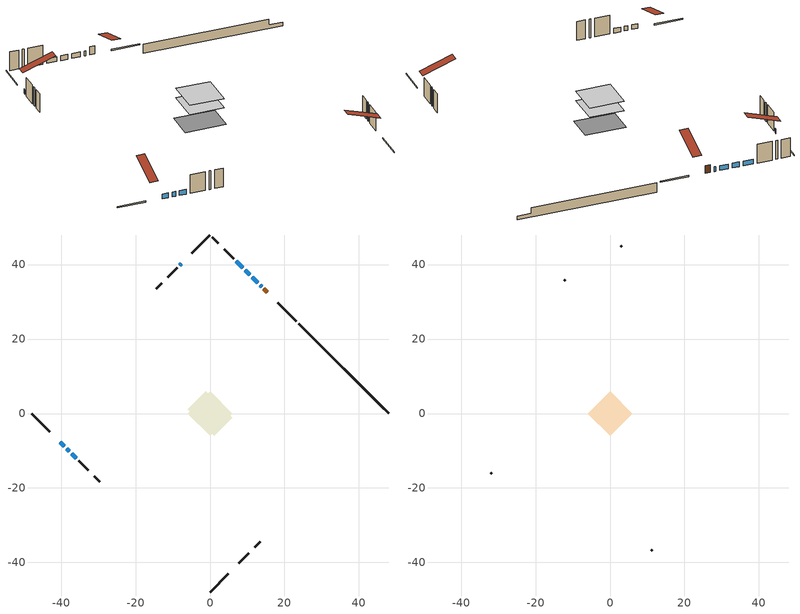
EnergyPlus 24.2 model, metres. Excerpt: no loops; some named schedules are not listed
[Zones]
conditioned space
 floor adiabatic (AdiabaticFloorConstruction): -5.94,0 0,5.94 5.94,0 0,-5.94 z3.66
 floor foundation (Slab1 construction): -6.04,1.08 -1.08,6.04 6.04,-1.08 1.08,-6.04 z-1.22
 wall outside (RimJoist1 construction): 0,-47.94 4.95,-42.99 / -47.94,0 -42.99,-4.95 / 0,47.94 -4.95,42.99 / 23.14,24.8 18.19,29.75 z1.22:1.53
 wall outside (AdiabaticWallConstruction 1): 15.36,32.58 14.5,33.44 z1.22:3.26
 wall outside (AdiabaticWallConstruction): 13.84,34.1 13.54,34.4 / -40.16,-7.79 -39.09,-8.85 / -7.79,40.16 -8.08,39.86 / 12.89,35.05 11.36,36.58 / 10.71,37.23 9.47,38.47 / -38.43,-9.51 -37.81,-10.13 / -37.16,-10.78 -35.96,-11.98 / 8.82,39.12 7.04,40.9 z1.22:2.44
 wall outside (Wall1 construction): 7.79,-40.15 10.4,-37.55 / -35.31,-12.63 -32.7,-15.24 / -8.74,39.2 -11.35,36.59 / 6.39,41.56 3.78,44.17 z1.22:6.1
 wall outside (Wall3 construction): 12.01,-35.93 13.52,-34.43 / -31.09,-16.85 -29.58,-18.36 / -12.96,34.98 -14.47,33.47 / 2.17,45.78 0.66,47.28 z1.22:6.1
 wall foundation (FoundationWall1 construction): 23.8,24.14,-1.22 23.8,24.14,1.22 45.53,2.41,1.22 45.53,2.41,-0.21 47.94,0,-0.21 47.94,0,-1.22
 window (WindowConstruction 4): 13.84,34.1 13.54,34.4 z1.22:2.44
 window (WindowConstruction 7): -40.15,-7.79 -39.09,-8.85 z1.22:2.44
 window (WindowConstruction 5): -7.79,40.15 -8.08,39.86 z1.22:2.44
 window (WindowConstruction): 12.89,35.05 11.37,36.58 z1.22:2.44
 window (WindowConstruction 1): 10.71,37.23 9.47,38.47 z1.22:2.44
 window (WindowConstruction 2): -38.43,-9.51 -37.82,-10.13 z1.22:2.44
 window (WindowConstruction 3): -37.16,-10.78 -35.96,-11.98 z1.22:2.44
 window (WindowConstruction 6): 8.82,39.12 7.04,40.9 z1.22:2.44
 door (Door): 15.36,32.58 14.5,33.44 z1.22:3.26
 ceiling adiabatic (AdiabaticFloorConstruction): 0,-5.94 5.94,0 0,5.94 -5.94,0 z3.66
attic - vented
 floor to conditioned space (Floor1 construction Reversed): -5.94,0 0,5.94 5.94,0 0,-5.94 z6.1
 wall outside (Wall2 construction): 11.05,-36.89 11.35,-36.59 / -32.04,-15.9 -31.74,-16.2 / -12.01,35.94 -12.3,35.64 / 3.12,44.82 2.82,45.12 z1.22:6.1
 roof outside (Roof1 construction): 7.13,-40.81,6.1 1.35,-35.03,8.83 -0.18,-36.55,8.83 5.61,-42.34,6.1; -40.81,-7.13,6.1 -35.03,-1.35,8.83 -36.55,0.18,8.83 -42.34,-5.61,6.1; -7.13,40.81,6.1 -1.35,35.03,8.83 0.18,36.55,8.83 -5.61,42.34,6.1; 16.01,31.93,6.1 10.23,26.14,8.83 11.75,24.62,8.83 17.54,30.4,6.1
[Building]
Building 1: Terrain=Suburbs
[Site:Location]
Sydney AP_NS: Latitude {deg}=46.16; Longitude {deg}=-60.05; Time Zone {hr}=-4; Elevation {m}=62; Keep Site Location Information=Yes
[Site:GroundTemperature:Shallow]
2.62187, 0.93492, 0.799824, 1.60037, 4.8141, 8.01286, 10.786, 12.5427, 12.692, 11.2632, 8.56075, 5.46011
[Site:WaterMainsTemperature]
Calculation Method=Schedule; Temperature Schedule=mains temperature schedule
[Material] Roughness=Rough; Thermal Absorptance=0.9
Name | Thickness {m} | Conductivity {W/m-K} | Density {kg/m3} | Specific Heat {J/kg-K} | Solar Absorptance | Visible Absorptance
asphalt or fiberglass shingles | 0.00635 | 0.162714 | 1121.4 | 1465.45 | 0.4 | 0.4
ceiling loosefill ins | 0.254 | 0.0480833 | 16.02 | 1046.75 | 0.7 | 0.7
ceiling stud and cavity | 0.1397 | 0.115316 | 65.682 | 1177.47 | 0.7 | 0.7
concrete 4.0 in. | 0.1016 | 1.803125 | 2242.8 | 837.4 | 0.7 | 0.7
concrete 8.0 in. | 0.2032 | 1.803125 | 2242.8 | 837.4 | 0.7 | 0.7
door material | 0.04445 | 0.053851 | 512.64 | 1214.23 | 0.7 | 0.7
exterior vertical ins | 0.0122964 | 0.029427 | 32.04 | 1214.23 | 0.7 | 0.7
floor covering | 0.0127 | 0.0433444 | 54.468 | 1339.84 | 0.6 | 0.6
floor rigid ins; wall rigid ins 1 | 0.512978 | 0.029427 | 32.04 | 1214.23 | 0.7 | 0.7
floor stud and cavity | 0.1397 | 1.75129 | 37.0049 | 1207.88 | 0.7 | 0.7
furniture material conditioned space 1 | 0.1524 | 0.115458 | 640.8 | 1214.23 | 0.6 | 0.6
gypsum board | 0.0127 | 0.160291 | 801 | 837.4 | 0.6 | 0.6
gypsum board 1 | 0.0127 | 0.160291 | 801 | 837.4 | 0.7 | 0.7
osb sheathing 0.5 in. | 0.0127 | 0.115458 | 512.64 | 1214.23 | 0.7 | 0.7
osb sheathing 0.75 in. | 0.01905 | 0.115458 | 512.64 | 1214.23 | 0.7 | 0.7
osb sheathing 2.0 in. | 0.0508 | 0.115458 | 512.64 | 1214.23 | 0.7 | 0.7
rim joist rigid ins; wall rigid ins | 0.051816 | 0.029427 | 32.04 | 1214.23 | 0.7 | 0.7
rim joist stud and cavity | 0.0508 | 0.0371501 | 125.044 | 1163.47 | 0.6 | 0.6
wall stud and cavity | 0.1397 | 0.0735976 | 139.0536 | 1170.24 | 0.7 | 0.7
wall stud and cavity 1 | 0.0889 | 6.9971 | 50.32683 | 1063.81 | 0.6 | 0.6
wall stud and cavity 2 | 0.1397 | 0.275573 | 139.0536 | 1170.24 | 0.7 | 0.7
wall stud and cavity 3 | 0.0889 | 0.380278 | 52.3479 | 1209.89 | 0.7 | 0.7
wall stud and cavity 4 | 0.0889 | 0.391764 | 83.0341 | 1211.67 | 0.7 | 0.7
wood siding | 0.0254 | 0.102417 | 544.68 | 1172.36 | 0.4 | 0.4
wood siding 1 | 0.00254 | 0.102417 | 544.68 | 1172.36 | 0.4 | 0.4
wood siding 2; wood siding 3; wood siding 4 | 0.0254 | 0.102417 | 544.68 | 1172.36 | 0.7 | 0.7
[WindowMaterial:SimpleGlazingSystem]
Name | U-Factor {W/m2-K} | Solar Heat Gain Coefficient
WindowMaterial | 2.94348 | 0.61
WindowMaterial 1 | 2.99571 | 0.54
WindowMaterial 2 | 3.00764 | 0.53
WindowMaterial 3 | 3.04227 | 0.45
WindowMaterial 4 | 2.94631 | 0.59
WindowMaterial 5 | 3.0383 | 0.47
[Construction]
AdiabaticFloorConstruction: floor stud and cavity, floor rigid ins, osb sheathing 0.75 in., floor covering
AdiabaticWallConstruction: wood siding 3, wall rigid ins 1, wall stud and cavity 3, gypsum board
AdiabaticWallConstruction 1: wood siding 4, wall rigid ins 1, wall stud and cavity 3, gypsum board
Door: door material
Floor1 construction Reversed: gypsum board, ceiling stud and cavity, ceiling loosefill ins
FoundationWall1 construction: concrete 8.0 in., gypsum board 1
furniture construction conditioned space 1: furniture material conditioned space 1
PartitionWallConstruction: gypsum board, wall stud and cavity 4, gypsum board
RimJoist1 construction: wood siding 2, rim joist rigid ins, osb sheathing 2.0 in., rim joist stud and cavity
Roof1 construction: asphalt or fiberglass shingles
Slab1 construction: concrete 4.0 in.
Wall1 construction: wood siding, osb sheathing 0.5 in., wall stud and cavity, gypsum board
Wall2 construction: wood siding 1, wall stud and cavity 1
Wall3 construction: wood siding, wall rigid ins, osb sheathing 0.5 in., wall stud and cavity 2, gypsum board
WindowConstruction: WindowMaterial
WindowConstruction 1; WindowConstruction 2: WindowMaterial 1
WindowConstruction 3: WindowMaterial 2
WindowConstruction 4; WindowConstruction 5: WindowMaterial 3
WindowConstruction 6: WindowMaterial 4
WindowConstruction 7: WindowMaterial 5
[Zone] Multiplier=1; Part of Total Floor Area=Yes
Name | Volume {m3}
attic - vented | 31.2051
conditioned space | 360.2
[Space]
Name | Zone | Volume {m3}
attic - vented 1 | attic - vented | 31.2051
conditioned space 1 | conditioned space | 360.2
[ZoneInfiltration:EffectiveLeakageArea]
infil attic - vented 1: Zone or Space=attic - vented 1; Schedule=Always On Discrete; Effective Air Leakage Area {cm2}=2488.59; Stack Coefficient=0.000528702; Wind Coefficient=1.55355e-05
[ZoneMixing]
whole house fan mix: Zone or Space=attic - vented; Schedule=Always On Continuous; Design Flow Rate Calculation Method=Flow/Zone; Design Flow Rate {m3/s}=0; Source Zone or Space=conditioned space
[SurfaceProperty:ExposedFoundationPerimeter]
Slab1: Exposed Perimeter Calculation Method=TotalExposedPerimeter; Total Exposed Perimeter {m}=34.1406
[InternalMass] Zone or ZoneList=conditioned space; Space or SpaceList=conditioned space 1
Name | Construction | Surface Area {m2}
furniture mass conditioned space 1 | furniture construction conditioned space 1 | 56.4097
partition wall mass | PartitionWallConstruction | 141.024
[Lights]
interior lighting: Zone or ZoneList or Space or SpaceList=conditioned space 1; Schedule=interior lighting schedule; Design Level Calculation Method=LightingLevel; Lighting Level {W}=343.2; Return Air Fraction=0; Fraction Radiant=0.6; Fraction Visible=0.2; Fraction Replaceable=1
[People]
occupants: Zone or ZoneList or Space or SpaceList=conditioned space 1; Number of People Schedule=occupants schedule; Number of People Calculation Method=People; Number of People=3; Fraction Radiant=0.314171; Sensible Heat Fraction=0.56303; Activity Level Schedule=occupants activity schedule; Carbon Dioxide Generation Rate {m3/s-W}=0; Enable ASHRAE 55 Comfort Warnings=No; Mean Radiant Temperature Calculation Type=EnclosureAveraged
[ElectricEquipment] Zone or ZoneList or Space or SpaceList=conditioned space 1; Design Level Calculation Method=EquipmentLevel
Name | Schedule | Design Level {W} | Fraction Latent | Fraction Radiant | Fraction Lost
clothes dryer | clothes dryer schedule | 140.772 | 0.015 | 0.081 | 0.85
clothes washer | clothes washer schedule | 32.1985 | 0.03 | 0.162 | 0.7
cooking range | cooking range schedule | 215.147 | 0.08 | 0.432 | 0.2
dishwasher | dishwasher schedule | 66.8632 | 0.3 | 0.18 | 0.4
fridge | fridge schedule | 72.9452 | 0 | 0.6 | 0
mech vent house fan | mech vent house fan schedule | 19.9167 | 0 | 0 | 0.5
mech vent house fan cfis | mech vent house fan cfis schedule | 0 | 0 | 0 | 0
misc plug loads | misc plug loads schedule | 494.7 | 0.045 | 0.513 | 0.1
whole house fan | Always On Discrete | 0 | 0 | 0 | 1
[OtherEquipment] Zone or ZoneList or Space or SpaceList=conditioned space 1; Design Level Calculation Method=EquipmentLevel
Name | Fuel Type | Schedule | Design Level {W} | Fraction Latent | Fraction Radiant | Fraction Lost
clothes dryer 1 | Electricity | clothes dryer schedule | 0 | 0.015 | 0.081 | 0.85
cooking range 1 | Electricity | cooking range schedule | 0 | 0.08 | 0.432 | 0.2
general water use latent | None | general water use schedule | 62.594 | 1 | 0 | 0
general water use sensible | None | general water use schedule | -61.6891 | 0 | 0.6 | 0
mech vent house fan latent load | None | Always On Discrete | 0 | 1 | 0 | 0
mech vent house fan sensible load | None | Always On Discrete | 0 | 0 | 0 | 0
water heater energy adjustment1 | Electricity | Always On Discrete | 0.01 | 0 | 0 | 1
[ZoneInfiltration:DesignFlowRate] Zone or ZoneList or Space or SpaceList=conditioned space 1; Schedule=Always On Discrete; Design Flow Rate Calculation Method=Flow/Zone; Design Flow Rate {m3/s}=0
infil flow; natural vent flow; whole house fan flow
[Foundation:Kiva]
Foundation Kiva 1: Initial Indoor Air Temperature {C}=18; Wall Height Above Grade {m}=1.22219; Wall Depth Below Slab {m}=0.2032; Custom Block Material Name 1=exterior vertical ins; Custom Block Depth 1 {m}=2.44139; Custom Block X Position 1 {m}=0.2159; Custom Block Z Position 1 {m}=0
[Foundation:Kiva:Settings]
Soil Conductivity {W/m-K}=0.849921; Soil Density {kg/m3}=1842.3; Soil Specific Heat {J/kg-K}=418.7; Ground Solar Absorptivity=0.9; Ground Thermal Absorptivity=0.9; Ground Surface Roughness {m}=0.03; Far-Field Width {m}=40; Deep-Ground Boundary Condition=ZeroFlux; Deep-Ground Depth {m}=40; Minimum Cell Dimension {m}=0.2; Maximum Cell Growth Coefficient=3; Simulation Timestep=Timestep
[Exterior:Lights]
exterior lighting: Schedule=exterior lighting schedule; Design Level {W}=75.6
[Schedule:Constant]
Name | Hourly Value
Always On Continuous; mech vent house fan schedule; mech vent house fan cfis schedule; Always On Discrete | 1
occupants activity schedule | 117.228
fridge schedule | 0
[Schedule:Day:Interval]
interior lighting schedule day: No, 01:00, 0.108182, 04:00, 0.0901515, 05:00, 0.0991667, 06:00, 0.162273, 07:00, 0.270455, 08:00, 0.342576, 10:00, 0.369621, 11:00, 0.351591, 12:00, 0.333561, 13:00, 0.324545, 14:00, 0.31553, 15:00, 0.333561, 16:00, 0.369621, 17:00, 0.450758, 18:00, 0.585985, 19:00, 0.775303, 20:00, 0.955606, 21:00, 0.991667, 22:00, 0.712197, 23:00, 0.360606, 24:00, 0.162273
interior lighting schedule day 1: No, 01:00, 0.100909, 04:00, 0.0840909, 05:00, 0.0925, 06:00, 0.151364, 07:00, 0.252273, 08:00, 0.319545, 10:00, 0.344773, 11:00, 0.327955, 12:00, 0.311136, 13:00, 0.302727, 14:00, 0.294318, 15:00, 0.311136, 16:00, 0.344773, 17:00, 0.420455, 18:00, 0.546591, 19:00, 0.723182, 20:00, 0.891364, 21:00, 0.925, 22:00, 0.664318, 23:00, 0.336364, 24:00, 0.151364
interior lighting schedule day 2: No, 01:00, 0.0927273, 04:00, 0.0772727, 05:00, 0.085, 06:00, 0.139091, 07:00, 0.231818, 08:00, 0.293636, 10:00, 0.316818, 11:00, 0.301364, 12:00, 0.285909, 13:00, 0.278182, 14:00, 0.270455, 15:00, 0.285909, 16:00, 0.316818, 17:00, 0.386364, 18:00, 0.502273, 19:00, 0.664545, 20:00, 0.819091, 21:00, 0.85, 22:00, 0.610455, 23:00, 0.309091, 24:00, 0.139091
interior lighting schedule day 3: No, 01:00, 0.0845455, 04:00, 0.0704545, 05:00, 0.0775, 06:00, 0.126818, 07:00, 0.211364, 08:00, 0.267727, 10:00, 0.288864, 11:00, 0.274773, 12:00, 0.260682, 13:00, 0.253636, 14:00, 0.246591, 15:00, 0.260682, 16:00, 0.288864, 17:00, 0.352273, 18:00, 0.457955, 19:00, 0.605909, 20:00, 0.746818, 21:00, 0.775, 22:00, 0.556591, 23:00, 0.281818, 24:00, 0.126818
interior lighting schedule default day: No, 24:00, 0
[Schedule:Week:Daily]
interior lighting schedule Week Rule - Jan1-Jan27: interior lighting schedule day, interior lighting schedule day, interior lighting schedule day, interior lighting schedule day, interior lighting schedule day, interior lighting schedule day, interior lighting schedule day, interior lighting schedule default day, interior lighting schedule default day, interior lighting schedule default day, interior lighting schedule default day, interior lighting schedule default day
interior lighting schedule Week Rule - Jan28-Feb3: interior lighting schedule day, interior lighting schedule day, interior lighting schedule day, interior lighting schedule day, interior lighting schedule day 1, interior lighting schedule day 1, interior lighting schedule day 1, interior lighting schedule default day, interior lighting schedule default day, interior lighting schedule default day, interior lighting schedule default day, interior lighting schedule default day
interior lighting schedule Week Rule - Feb4-Feb24: interior lighting schedule day 1, interior lighting schedule day 1, interior lighting schedule day 1, interior lighting schedule day 1, interior lighting schedule day 1, interior lighting schedule day 1, interior lighting schedule day 1, interior lighting schedule default day, interior lighting schedule default day, interior lighting schedule default day, interior lighting schedule default day, interior lighting schedule default day
interior lighting schedule Week Rule - Feb25-Mar3: interior lighting schedule day 1, interior lighting schedule day 1, interior lighting schedule day 1, interior lighting schedule day 1, interior lighting schedule day 2, interior lighting schedule day 2, interior lighting schedule day 2, interior lighting schedule default day, interior lighting schedule default day, interior lighting schedule default day, interior lighting schedule default day, interior lighting schedule default day
interior lighting schedule Week Rule - Mar4-Mar31: interior lighting schedule day 2, interior lighting schedule day 2, interior lighting schedule day 2, interior lighting schedule day 2, interior lighting schedule day 2, interior lighting schedule day 2, interior lighting schedule day 2, interior lighting schedule default day, interior lighting schedule default day, interior lighting schedule default day, interior lighting schedule default day, interior lighting schedule default day
interior lighting schedule Week Rule - Apr1-Apr28: interior lighting schedule day 3, interior lighting schedule day 3, interior lighting schedule day 3, interior lighting schedule day 3, interior lighting schedule day 3, interior lighting schedule day 3, interior lighting schedule day 3, interior lighting schedule default day, interior lighting schedule default day, interior lighting schedule default day, interior lighting schedule default day, interior lighting schedule default day
interior lighting schedule Week Rule - Apr29-May5: interior lighting schedule day 3, interior lighting schedule day 3, interior lighting schedule day 4, interior lighting schedule day 4, interior lighting schedule day 4, interior lighting schedule day 4, interior lighting schedule day 4, interior lighting schedule default day, interior lighting schedule default day, interior lighting schedule default day, interior lighting schedule default day, interior lighting schedule default day
interior lighting schedule Week Rule - May6-May26: interior lighting schedule day 4, interior lighting schedule day 4, interior lighting schedule day 4, interior lighting schedule day 4, interior lighting schedule day 4, interior lighting schedule day 4, interior lighting schedule day 4, interior lighting schedule default day, interior lighting schedule default day, interior lighting schedule default day, interior lighting schedule default day, interior lighting schedule default day
interior lighting schedule Week Rule - May27-Jun2: interior lighting schedule day 4, interior lighting schedule day 4, interior lighting schedule day 4, interior lighting schedule day 4, interior lighting schedule day 4, interior lighting schedule day 5, interior lighting schedule day 5, interior lighting schedule default day, interior lighting schedule default day, interior lighting schedule default day, interior lighting schedule default day, interior lighting schedule default day
interior lighting schedule Week Rule - Jun3-Jun30: interior lighting schedule day 5, interior lighting schedule day 5, interior lighting schedule day 5, interior lighting schedule day 5, interior lighting schedule day 5, interior lighting schedule day 5, interior lighting schedule day 5, interior lighting schedule default day, interior lighting schedule default day, interior lighting schedule default day, interior lighting schedule default day, interior lighting schedule default day
interior lighting schedule Week Rule - Jul1-Jul28: interior lighting schedule day 6, interior lighting schedule day 6, interior lighting schedule day 6, interior lighting schedule day 6, interior lighting schedule day 6, interior lighting schedule day 6, interior lighting schedule day 6, interior lighting schedule default day, interior lighting schedule default day, interior lighting schedule default day, interior lighting schedule default day, interior lighting schedule default day
interior lighting schedule Week Rule - Jul29-Aug4: interior lighting schedule day 6, interior lighting schedule day 6, interior lighting schedule day 6, interior lighting schedule day 7, interior lighting schedule day 7, interior lighting schedule day 7, interior lighting schedule day 7, interior lighting schedule default day, interior lighting schedule default day, interior lighting schedule default day, interior lighting schedule default day, interior lighting schedule default day
interior lighting schedule Week Rule - Aug5-Aug25: interior lighting schedule day 7, interior lighting schedule day 7, interior lighting schedule day 7, interior lighting schedule day 7, interior lighting schedule day 7, interior lighting schedule day 7, interior lighting schedule day 7, interior lighting schedule default day, interior lighting schedule default day, interior lighting schedule default day, interior lighting schedule default day, interior lighting schedule default day
interior lighting schedule Week Rule - Aug26-Sep1: interior lighting schedule day 7, interior lighting schedule day 7, interior lighting schedule day 7, interior lighting schedule day 7, interior lighting schedule day 7, interior lighting schedule day 7, interior lighting schedule day 8, interior lighting schedule default day, interior lighting schedule default day, interior lighting schedule default day, interior lighting schedule default day, interior lighting schedule default day
interior lighting schedule Week Rule - Sep2-Sep29: interior lighting schedule day 8, interior lighting schedule day 8, interior lighting schedule day 8, interior lighting schedule day 8, interior lighting schedule day 8, interior lighting schedule day 8, interior lighting schedule day 8, interior lighting schedule default day, interior lighting schedule default day, interior lighting schedule default day, interior lighting schedule default day, interior lighting schedule default day
interior lighting schedule Week Rule - Sep30-Oct6: interior lighting schedule day 8, interior lighting schedule day 9, interior lighting schedule day 9, interior lighting schedule day 9, interior lighting schedule day 9, interior lighting schedule day 9, interior lighting schedule day 9, interior lighting schedule default day, interior lighting schedule default day, interior lighting schedule default day, interior lighting schedule default day, interior lighting schedule default day
interior lighting schedule Week Rule - Oct7-Oct27: interior lighting schedule day 9, interior lighting schedule day 9, interior lighting schedule day 9, interior lighting schedule day 9, interior lighting schedule day 9, interior lighting schedule day 9, interior lighting schedule day 9, interior lighting schedule default day, interior lighting schedule default day, interior lighting schedule default day, interior lighting schedule default day, interior lighting schedule default day
interior lighting schedule Week Rule - Oct28-Nov3: interior lighting schedule day 9, interior lighting schedule day 9, interior lighting schedule day 9, interior lighting schedule day 9, interior lighting schedule day 10, interior lighting schedule day 10, interior lighting schedule day 10, interior lighting schedule default day, interior lighting schedule default day, interior lighting schedule default day, interior lighting schedule default day, interior lighting schedule default day
interior lighting schedule Week Rule - Nov4-Nov24: interior lighting schedule day 10, interior lighting schedule day 10, interior lighting schedule day 10, interior lighting schedule day 10, interior lighting schedule day 10, interior lighting schedule day 10, interior lighting schedule day 10, interior lighting schedule default day, interior lighting schedule default day, interior lighting schedule default day, interior lighting schedule default day, interior lighting schedule default day
interior lighting schedule Week Rule - Nov25-Dec1: interior lighting schedule day 10, interior lighting schedule day 10, interior lighting schedule day 10, interior lighting schedule day 10, interior lighting schedule day 10, interior lighting schedule day 10, interior lighting schedule day 11, interior lighting schedule default day, interior lighting schedule default day, interior lighting schedule default day, interior lighting schedule default day, interior lighting schedule default day
interior lighting schedule Week Rule - Dec2-Dec31: interior lighting schedule day 11, interior lighting schedule day 11, interior lighting schedule day 11, interior lighting schedule day 11, interior lighting schedule day 11, interior lighting schedule day 11, interior lighting schedule day 11, interior lighting schedule default day, interior lighting schedule default day, interior lighting schedule default day, interior lighting schedule default day, interior lighting schedule default day
occupants schedule Week Rule - Jan1-Dec31: occupants schedule day, occupants schedule day, occupants schedule day, occupants schedule day, occupants schedule day, occupants schedule day, occupants schedule day, occupants schedule default day, occupants schedule default day, occupants schedule default day, occupants schedule default day, occupants schedule default day
clothes dryer schedule Week Rule - Jan1-Dec31: clothes dryer schedule day, clothes dryer schedule day, clothes dryer schedule day, clothes dryer schedule day, clothes dryer schedule day, clothes dryer schedule day, clothes dryer schedule day, clothes dryer schedule default day, clothes dryer schedule default day, clothes dryer schedule default day, clothes dryer schedule default day, clothes dryer schedule default day
clothes washer schedule Week Rule - Jan1-Dec31: clothes washer schedule day, clothes washer schedule day, clothes washer schedule day, clothes washer schedule day, clothes washer schedule day, clothes washer schedule day, clothes washer schedule day, clothes washer schedule default day, clothes washer schedule default day, clothes washer schedule default day, clothes washer schedule default day, clothes washer schedule default day
cooking range schedule Week Rule - Jan1-Dec31: cooking range schedule day, cooking range schedule day, cooking range schedule day, cooking range schedule day, cooking range schedule day, cooking range schedule day, cooking range schedule day, cooking range schedule default day, cooking range schedule default day, cooking range schedule default day, cooking range schedule default day, cooking range schedule default day
dishwasher schedule Week Rule - Jan1-Dec31: dishwasher schedule day, dishwasher schedule day, dishwasher schedule day, dishwasher schedule day, dishwasher schedule day, dishwasher schedule day, dishwasher schedule day, dishwasher schedule default day, dishwasher schedule default day, dishwasher schedule default day, dishwasher schedule default day, dishwasher schedule default day
misc plug loads schedule Week Rule - Jan1-Dec31: misc plug loads schedule day, misc plug loads schedule day, misc plug loads schedule day, misc plug loads schedule day, misc plug loads schedule day, misc plug loads schedule day, misc plug loads schedule day, misc plug loads schedule default day, misc plug loads schedule default day, misc plug loads schedule default day, misc plug loads schedule default day, misc plug loads schedule default day
general water use schedule Week Rule - Jan1-Dec31: general water use schedule day, general water use schedule day, general water use schedule day, general water use schedule day, general water use schedule day, general water use schedule day, general water use schedule day, general water use schedule default day, general water use schedule default day, general water use schedule default day, general water use schedule default day, general water use schedule default day
exterior lighting schedule Week Rule - Jan1-Jan27: exterior lighting schedule day, exterior lighting schedule day, exterior lighting schedule day, exterior lighting schedule day, exterior lighting schedule day, exterior lighting schedule day, exterior lighting schedule day, exterior lighting schedule default day, exterior lighting schedule default day, exterior lighting schedule default day, exterior lighting schedule default day, exterior lighting schedule default day
exterior lighting schedule Week Rule - Jan28-Feb3: exterior lighting schedule day, exterior lighting schedule day, exterior lighting schedule day, exterior lighting schedule day, exterior lighting schedule day 1, exterior lighting schedule day 1, exterior lighting schedule day 1, exterior lighting schedule default day, exterior lighting schedule default day, exterior lighting schedule default day, exterior lighting schedule default day, exterior lighting schedule default day
exterior lighting schedule Week Rule - Feb4-Feb24: exterior lighting schedule day 1, exterior lighting schedule day 1, exterior lighting schedule day 1, exterior lighting schedule day 1, exterior lighting schedule day 1, exterior lighting schedule day 1, exterior lighting schedule day 1, exterior lighting schedule default day, exterior lighting schedule default day, exterior lighting schedule default day, exterior lighting schedule default day, exterior lighting schedule default day
exterior lighting schedule Week Rule - Feb25-Mar3: exterior lighting schedule day 1, exterior lighting schedule day 1, exterior lighting schedule day 1, exterior lighting schedule day 1, exterior lighting schedule day 2, exterior lighting schedule day 2, exterior lighting schedule day 2, exterior lighting schedule default day, exterior lighting schedule default day, exterior lighting schedule default day, exterior lighting schedule default day, exterior lighting schedule default day
exterior lighting schedule Week Rule - Mar4-Mar31: exterior lighting schedule day 2, exterior lighting schedule day 2, exterior lighting schedule day 2, exterior lighting schedule day 2, exterior lighting schedule day 2, exterior lighting schedule day 2, exterior lighting schedule day 2, exterior lighting schedule default day, exterior lighting schedule default day, exterior lighting schedule default day, exterior lighting schedule default day, exterior lighting schedule default day
exterior lighting schedule Week Rule - Apr1-Apr28: exterior lighting schedule day 3, exterior lighting schedule day 3, exterior lighting schedule day 3, exterior lighting schedule day 3, exterior lighting schedule day 3, exterior lighting schedule day 3, exterior lighting schedule day 3, exterior lighting schedule default day, exterior lighting schedule default day, exterior lighting schedule default day, exterior lighting schedule default day, exterior lighting schedule default day
exterior lighting schedule Week Rule - Apr29-May5: exterior lighting schedule day 3, exterior lighting schedule day 3, exterior lighting schedule day 4, exterior lighting schedule day 4, exterior lighting schedule day 4, exterior lighting schedule day 4, exterior lighting schedule day 4, exterior lighting schedule default day, exterior lighting schedule default day, exterior lighting schedule default day, exterior lighting schedule default day, exterior lighting schedule default day
exterior lighting schedule Week Rule - May6-May26: exterior lighting schedule day 4, exterior lighting schedule day 4, exterior lighting schedule day 4, exterior lighting schedule day 4, exterior lighting schedule day 4, exterior lighting schedule day 4, exterior lighting schedule day 4, exterior lighting schedule default day, exterior lighting schedule default day, exterior lighting schedule default day, exterior lighting schedule default day, exterior lighting schedule default day
exterior lighting schedule Week Rule - May27-Jun2: exterior lighting schedule day 4, exterior lighting schedule day 4, exterior lighting schedule day 4, exterior lighting schedule day 4, exterior lighting schedule day 4, exterior lighting schedule day 5, exterior lighting schedule day 5, exterior lighting schedule default day, exterior lighting schedule default day, exterior lighting schedule default day, exterior lighting schedule default day, exterior lighting schedule default day
exterior lighting schedule Week Rule - Jun3-Jun30: exterior lighting schedule day 5, exterior lighting schedule day 5, exterior lighting schedule day 5, exterior lighting schedule day 5, exterior lighting schedule day 5, exterior lighting schedule day 5, exterior lighting schedule day 5, exterior lighting schedule default day, exterior lighting schedule default day, exterior lighting schedule default day, exterior lighting schedule default day, exterior lighting schedule default day
exterior lighting schedule Week Rule - Jul1-Jul28: exterior lighting schedule day 6, exterior lighting schedule day 6, exterior lighting schedule day 6, exterior lighting schedule day 6, exterior lighting schedule day 6, exterior lighting schedule day 6, exterior lighting schedule day 6, exterior lighting schedule default day, exterior lighting schedule default day, exterior lighting schedule default day, exterior lighting schedule default day, exterior lighting schedule default day
exterior lighting schedule Week Rule - Jul29-Aug4: exterior lighting schedule day 6, exterior lighting schedule day 6, exterior lighting schedule day 6, exterior lighting schedule day 7, exterior lighting schedule day 7, exterior lighting schedule day 7, exterior lighting schedule day 7, exterior lighting schedule default day, exterior lighting schedule default day, exterior lighting schedule default day, exterior lighting schedule default day, exterior lighting schedule default day
exterior lighting schedule Week Rule - Aug5-Aug25: exterior lighting schedule day 7, exterior lighting schedule day 7, exterior lighting schedule day 7, exterior lighting schedule day 7, exterior lighting schedule day 7, exterior lighting schedule day 7, exterior lighting schedule day 7, exterior lighting schedule default day, exterior lighting schedule default day, exterior lighting schedule default day, exterior lighting schedule default day, exterior lighting schedule default day
exterior lighting schedule Week Rule - Aug26-Sep1: exterior lighting schedule day 7, exterior lighting schedule day 7, exterior lighting schedule day 7, exterior lighting schedule day 7, exterior lighting schedule day 7, exterior lighting schedule day 7, exterior lighting schedule day 8, exterior lighting schedule default day, exterior lighting schedule default day, exterior lighting schedule default day, exterior lighting schedule default day, exterior lighting schedule default day
exterior lighting schedule Week Rule - Sep2-Sep29: exterior lighting schedule day 8, exterior lighting schedule day 8, exterior lighting schedule day 8, exterior lighting schedule day 8, exterior lighting schedule day 8, exterior lighting schedule day 8, exterior lighting schedule day 8, exterior lighting schedule default day, exterior lighting schedule default day, exterior lighting schedule default day, exterior lighting schedule default day, exterior lighting schedule default day
exterior lighting schedule Week Rule - Sep30-Oct6: exterior lighting schedule day 8, exterior lighting schedule day 9, exterior lighting schedule day 9, exterior lighting schedule day 9, exterior lighting schedule day 9, exterior lighting schedule day 9, exterior lighting schedule day 9, exterior lighting schedule default day, exterior lighting schedule default day, exterior lighting schedule default day, exterior lighting schedule default day, exterior lighting schedule default day
exterior lighting schedule Week Rule - Oct7-Oct27: exterior lighting schedule day 9, exterior lighting schedule day 9, exterior lighting schedule day 9, exterior lighting schedule day 9, exterior lighting schedule day 9, exterior lighting schedule day 9, exterior lighting schedule day 9, exterior lighting schedule default day, exterior lighting schedule default day, exterior lighting schedule default day, exterior lighting schedule default day, exterior lighting schedule default day
exterior lighting schedule Week Rule - Oct28-Nov3: exterior lighting schedule day 9, exterior lighting schedule day 9, exterior lighting schedule day 9, exterior lighting schedule day 9, exterior lighting schedule day 10, exterior lighting schedule day 10, exterior lighting schedule day 10, exterior lighting schedule default day, exterior lighting schedule default day, exterior lighting schedule default day, exterior lighting schedule default day, exterior lighting schedule default day
exterior lighting schedule Week Rule - Nov4-Nov24: exterior lighting schedule day 10, exterior lighting schedule day 10, exterior lighting schedule day 10, exterior lighting schedule day 10, exterior lighting schedule day 10, exterior lighting schedule day 10, exterior lighting schedule day 10, exterior lighting schedule default day, exterior lighting schedule default day, exterior lighting schedule default day, exterior lighting schedule default day, exterior lighting schedule default day
exterior lighting schedule Week Rule - Nov25-Dec1: exterior lighting schedule day 10, exterior lighting schedule day 10, exterior lighting schedule day 10, exterior lighting schedule day 10, exterior lighting schedule day 10, exterior lighting schedule day 10, exterior lighting schedule day 11, exterior lighting schedule default day, exterior lighting schedule default day, exterior lighting schedule default day, exterior lighting schedule default day, exterior lighting schedule default day
exterior lighting schedule Week Rule - Dec2-Dec31: exterior lighting schedule day 11, exterior lighting schedule day 11, exterior lighting schedule day 11, exterior lighting schedule day 11, exterior lighting schedule day 11, exterior lighting schedule day 11, exterior lighting schedule day 11, exterior lighting schedule default day, exterior lighting schedule default day, exterior lighting schedule default day, exterior lighting schedule default day, exterior lighting schedule default day
[Schedule:Year]
interior lighting schedule: interior lighting schedule Week Rule - Jan1-Jan27, 1, 1, 1, 27, interior lighting schedule Week Rule - Jan28-Feb3, 1, 28, 2, 3, interior lighting schedule Week Rule - Feb4-Feb24, 2, 4, 2, 24, interior lighting schedule Week Rule - Feb25-Mar3, 2, 25, 3, 3, interior lighting schedule Week Rule - Mar4-Mar31, 3, 4, 3, 31, interior lighting schedule Week Rule - Apr1-Apr28, 4, 1, 4, 28, interior lighting schedule Week Rule - Apr29-May5, 4, 29, 5, 5, interior lighting schedule Week Rule - May6-May26, 5, 6, 5, 26, interior lighting schedule Week Rule - May27-Jun2, 5, 27, 6, 2, interior lighting schedule Week Rule - Jun3-Jun30, 6, 3, 6, 30, interior lighting schedule Week Rule - Jul1-Jul28, 7, 1, 7, 28, interior lighting schedule Week Rule - Jul29-Aug4, 7, 29, 8, 4, interior lighting schedule Week Rule - Aug5-Aug25, 8, 5, 8, 25, interior lighting schedule Week Rule - Aug26-Sep1, 8, 26, 9, 1, interior lighting schedule Week Rule - Sep2-Sep29, 9, 2, 9, 29, interior lighting schedule Week Rule - Sep30-Oct6, 9, 30, 10, 6, interior lighting schedule Week Rule - Oct7-Oct27, 10, 7, 10, 27, interior lighting schedule Week Rule - Oct28-Nov3, 10, 28, 11, 3, interior lighting schedule Week Rule - Nov4-Nov24, 11, 4, 11, 24, interior lighting schedule Week Rule - Nov25-Dec1, 11, 25, 12, 1, interior lighting schedule Week Rule - Dec2-Dec31, 12, 2, 12, 31
occupants schedule: occupants schedule Week Rule - Jan1-Dec31, 1, 1, 12, 31
clothes dryer schedule: clothes dryer schedule Week Rule - Jan1-Dec31, 1, 1, 12, 31
clothes washer schedule: clothes washer schedule Week Rule - Jan1-Dec31, 1, 1, 12, 31
cooking range schedule: cooking range schedule Week Rule - Jan1-Dec31, 1, 1, 12, 31
dishwasher schedule: dishwasher schedule Week Rule - Jan1-Dec31, 1, 1, 12, 31
misc plug loads schedule: misc plug loads schedule Week Rule - Jan1-Dec31, 1, 1, 12, 31
general water use schedule: general water use schedule Week Rule - Jan1-Dec31, 1, 1, 12, 31
exterior lighting schedule: exterior lighting schedule Week Rule - Jan1-Jan27, 1, 1, 1, 27, exterior lighting schedule Week Rule - Jan28-Feb3, 1, 28, 2, 3, exterior lighting schedule Week Rule - Feb4-Feb24, 2, 4, 2, 24, exterior lighting schedule Week Rule - Feb25-Mar3, 2, 25, 3, 3, exterior lighting schedule Week Rule - Mar4-Mar31, 3, 4, 3, 31, exterior lighting schedule Week Rule - Apr1-Apr28, 4, 1, 4, 28, exterior lighting schedule Week Rule - Apr29-May5, 4, 29, 5, 5, exterior lighting schedule Week Rule - May6-May26, 5, 6, 5, 26, exterior lighting schedule Week Rule - May27-Jun2, 5, 27, 6, 2, exterior lighting schedule Week Rule - Jun3-Jun30, 6, 3, 6, 30, exterior lighting schedule Week Rule - Jul1-Jul28, 7, 1, 7, 28, exterior lighting schedule Week Rule - Jul29-Aug4, 7, 29, 8, 4, exterior lighting schedule Week Rule - Aug5-Aug25, 8, 5, 8, 25, exterior lighting schedule Week Rule - Aug26-Sep1, 8, 26, 9, 1, exterior lighting schedule Week Rule - Sep2-Sep29, 9, 2, 9, 29, exterior lighting schedule Week Rule - Sep30-Oct6, 9, 30, 10, 6, exterior lighting schedule Week Rule - Oct7-Oct27, 10, 7, 10, 27, exterior lighting schedule Week Rule - Oct28-Nov3, 10, 28, 11, 3, exterior lighting schedule Week Rule - Nov4-Nov24, 11, 4, 11, 24, exterior lighting schedule Week Rule - Nov25-Dec1, 11, 25, 12, 1, exterior lighting schedule Week Rule - Dec2-Dec31, 12, 2, 12, 31
[Schedule:Compact]
mains temperature schedule: Through: 01/01, For: AllDays, Until: 24:00, 6.99889, Through: 01/02, For: AllDays, Until: 24:00, 6.94278, Through: 01/03, For: AllDays, Until: 24:00, 6.88722, Through: 01/04, For: AllDays, Until: 24:00, 6.83278, Through: 01/05, For: AllDays, Until: 24:00, 6.77944, Through: 01/06, For: AllDays, Until: 24:00, 6.72722, Through: 01/07, For: AllDays, Until: 24:00, 6.67556, Through: 01/08, For: AllDays, Until: 24:00, 6.62444, Through: 01/09, For: AllDays, Until: 24:00, 6.575, Through: 01/10, For: AllDays, Until: 24:00, 6.52611, Through: 01/11, For: AllDays, Until: 24:00, 6.47889, Through: 01/12, For: AllDays, Until: 24:00, 6.43222, Through: 01/13, For: AllDays, Until: 24:00, 6.38611, Through: 01/14, For: AllDays, Until: 24:00, 6.34167, Through: 01/15, For: AllDays, Until: 24:00, 6.29833, Through: 01/16, For: AllDays, Until: 24:00, 6.25556, Through: 01/17, For: AllDays, Until: 24:00, 6.21444, Through: 01/18, For: AllDays, Until: 24:00, 6.17389, Through: 01/19, For: AllDays, Until: 24:00, 6.135, Through: 01/20, For: AllDays, Until: 24:00, 6.09667, Through: 01/21, For: AllDays, Until: 24:00, 6.06, Through: 01/22, For: AllDays, Until: 24:00, 6.02389, Through: 01/23, For: AllDays, Until: 24:00, 5.98944, Through: 01/24, For: AllDays, Until: 24:00, 5.95611, Through: 01/25, For: AllDays, Until: 24:00, 5.92333, Through: 01/26, For: AllDays, Until: 24:00, 5.89222, Through: 01/27, For: AllDays, Until: 24:00, 5.86278, Through: 01/28, For: AllDays, Until: 24:00, 5.83389, Through: 01/29, For: AllDays, Until: 24:00, 5.80611, Through: 01/30, For: AllDays, Until: 24:00, 5.78, Through: 01/31, For: AllDays, Until: 24:00, 5.755, Through: 02/01, For: AllDays, Until: 24:00, 5.73111, Through: 02/02, For: AllDays, Until: 24:00, 5.70833, Through: 02/03, For: AllDays, Until: 24:00, 5.68722, Through: 02/04, For: AllDays, Until: 24:00, 5.66667, Through: 02/05, For: AllDays, Until: 24:00, 5.64778, Through: 02/06, For: AllDays, Until: 24:00, 5.63056, Through: 02/07, For: AllDays, Until: 24:00, 5.61389, Through: 02/08, For: AllDays, Until: 24:00, 5.59889, Through: 02/09, For: AllDays, Until: 24:00, 5.585, Through: 02/10, For: AllDays, Until: 24:00, 5.57278, Through: 02/11, For: AllDays, Until: 24:00, 5.56167, Through: 02/12, For: AllDays, Until: 24:00, 5.55167, Through: 02/13, For: AllDays, Until: 24:00, 5.54278, Through: 02/14, For: AllDays, Until: 24:00, 5.53556, Through: 02/15, For: AllDays, Until: 24:00, 5.52944, Through: 02/16, For: AllDays, Until: 24:00, 5.52444, Through: 02/17, For: AllDays, Until: 24:00, 5.52111, Through: 02/18, For: AllDays, Until: 24:00, 5.51889, Through: 02/19, For: AllDays, Until: 24:00, 5.51833, Through: 02/20, For: AllDays, Until: 24:00, 5.51889, Through: 02/21, For: AllDays, Until: 24:00, 5.52056, Through: 02/22, For: AllDays, Until: 24:00, 5.52333, Through: 02/23, For: AllDays, Until: 24:00, 5.52778, Through: 02/24, For: AllDays, Until: 24:00, 5.53333, Through: 02/25, For: AllDays, Until: 24:00, 5.54056, Through: 02/26, For: AllDays, Until: 24:00, 5.54833, Through: 02/27, For: AllDays, Until: 24:00, 5.55833, Through: 02/28, For: AllDays, Until: 24:00, 5.56889, Through: 03/01, For: AllDays, Until: 24:00, 5.58111, Through: 03/02, For: AllDays, Until: 24:00, 5.59444, Through: 03/03, For: AllDays, Until: 24:00, 5.60889, Through: 03/04, For: AllDays, Until: 24:00, 5.625, Through: 03/05, For: AllDays, Until: 24:00, 5.64222, Through: 03/06, For: AllDays, Until: 24:00, 5.66056, Through: 03/07, For: AllDays, Until: 24:00, 5.68056, Through: 03/08, For: AllDays, Until: 24:00, 5.70167, Through: 03/09, For: AllDays, Until: 24:00, 5.72389, Through: 03/10, For: AllDays, Until: 24:00, 5.74722, Through: 03/11, For: AllDays, Until: 24:00, 5.77167, Through: 03/12, For: AllDays, Until: 24:00, 5.79778, Through: 03/13, For: AllDays, Until: 24:00, 5.825, Through: 03/14, For: AllDays, Until: 24:00, 5.85333, Through: 03/15, For: AllDays, Until: 24:00, 5.88278, Through: 03/16, For: AllDays, Until: 24:00, 5.91333, Through: 03/17, For: AllDays, Until: 24:00, 5.94556, Through: 03/18, For: AllDays, Until: 24:00, 5.97889, Through: 03/19, For: AllDays, Until: 24:00, 6.01278, Through: 03/20, For: AllDays, Until: 24:00, 6.04833, Through: 03/21, For: AllDays, Until: 24:00, 6.085, Through: 03/22, For: AllDays, Until: 24:00, 6.12278, Through: 03/23, For: AllDays, Until: 24:00, 6.16167, Through: 03/24, For: AllDays, Until: 24:00, 6.20167, Through: 03/25, For: AllDays, Until: 24:00, 6.24222, Through: 03/26, For: AllDays, Until: 24:00, 6.28444, Through: 03/27, For: AllDays, Until: 24:00, 6.32778, Through: 03/28, For: AllDays, Until: 24:00, 6.37222, Through: 03/29, For: AllDays, Until: 24:00, 6.41722, Through: 03/30, For: AllDays, Until: 24:00, 6.46389, Through: 03/31, For: AllDays, Until: 24:00, 6.51111, Through: 04/01, For: AllDays, Until: 24:00, 6.55944, Through: 04/02, For: AllDays, Until: 24:00, 6.60889, Through: 04/03, For: AllDays, Until: 24:00, 6.65944, Through: 04/04, For: AllDays, Until: 24:00, 6.71056, Through: 04/05, For: AllDays, Until: 24:00, 6.76278, Through: 04/06, For: AllDays, Until: 24:00, 6.81611, Through: 04/07, For: AllDays, Until: 24:00, 6.87, Through: 04/08, For: AllDays, Until: 24:00, 6.925, Through: 04/09, For: AllDays, Until: 24:00, 6.98111, Through: 04/10, For: AllDays, Until: 24:00, 7.03778, Through: 04/11, For: AllDays, Until: 24:00, 7.09556, Through: 04/12, For: AllDays, Until: 24:00, 7.15389, Through: 04/13, For: AllDays, Until: 24:00, 7.21333, Through: 04/14, For: AllDays, Until: 24:00, 7.27333, Through: 04/15, For: AllDays, Until: 24:00, 7.33389, Through: 04/16, For: AllDays, Until: 24:00, 7.39556, Through: 04/17, For: AllDays, Until: 24:00, 7.45778, Through: 04/18, For: AllDays, Until: 24:00, 7.52111, Through: 04/19, For: AllDays, Until: 24:00, 7.585, Through: 04/20, For: AllDays, Until: 24:00, 7.64944, Through: 04/21, For: AllDays, Until: 24:00, 7.71444, Through: 04/22, For: AllDays, Until: 24:00, 7.78, Through: 04/23, For: AllDays, Until: 24:00, 7.84667, Through: 04/24, For: AllDays, Until: 24:00, 7.91389, Through: 04/25, For: AllDays, Until: 24:00, 7.98111, Through: 04/26, For: AllDays, Until: 24:00, 8.04944, Through: 04/27, For: AllDays, Until: 24:00, 8.11833, Through: 04/28, For: AllDays, Until: 24:00, 8.18778, Through: 04/29, For: AllDays, Until: 24:00, 8.25722, Through: 04/30, For: AllDays, Until: 24:00, 8.32778, Through: 05/01, For: AllDays, Until: 24:00, 8.39833, Through: 05/02, For: AllDays, Until: 24:00, 8.46944, Through: 05/03, For: AllDays, Until: 24:00, 8.54111, Through: 05/04, For: AllDays, Until: 24:00, 8.61333, Through: 05/05, For: AllDays, Until: 24:00, 8.68556, Through: 05/06, For: AllDays, Until: 24:00, 8.75833, Through: 05/07, For: AllDays, Until: 24:00, 8.83167, Through: 05/08, For: AllDays, Until: 24:00, 8.905, Through: 05/09, For: AllDays, Until: 24:00, 8.97889, Through: 05/10, For: AllDays, Until: 24:00, 9.05278, Through: 05/11, For: AllDays, Until: 24:00, 9.12722, Through: 05/12, For: AllDays, Until: 24:00, 9.20167, Through: 05/13, For: AllDays, Until: 24:00, 9.27667, Through: 05/14, For: AllDays, Until: 24:00, 9.35111, Through: 05/15, For: AllDays, Until: 24:00, 9.42611, Through: 05/16, For: AllDays, Until: 24:00, 9.50167, Through: 05/17, For: AllDays, Until: 24:00, 9.57667, Through: 05/18, For: AllDays, Until: 24:00, 9.65222, Through: 05/19, For: AllDays, Until: 24:00, 9.72778, Through: 05/20, For: AllDays, Until: 24:00, 9.80333, Through: 05/21, For: AllDays, Until: 24:00, 9.87889, Through: 05/22, For: AllDays, Until: 24:00, 9.95444, Through: 05/23, For: AllDays, Until: 24:00, 10.0306, Through: 05/24, For: AllDays, Until: 24:00, 10.1061, Through: 05/25, For: AllDays, Until: 24:00, 10.1811, Through: 05/26, For: AllDays, Until: 24:00, 10.2567, Through: 05/27, For: AllDays, Until: 24:00, 10.3322, Through: 05/28, For: AllDays, Until: 24:00, 10.4072, Through: 05/29, For: AllDays, Until: 24:00, 10.4822, Through: 05/30, For: AllDays, Until: 24:00, 10.5572, Through: 05/31, For: AllDays, Until: 24:00, 10.6322, Through: 06/01, For: AllDays, Until: 24:00, 10.7067, Through: 06/02, For: AllDays, Until: 24:00, 10.7806, Through: 06/03, For: AllDays, Until: 24:00, 10.8544, Through: 06/04, For: AllDays, Until: 24:00, 10.9283, Through: 06/05, For: AllDays, Until: 24:00, 11.0017, Through: 06/06, For: AllDays, Until: 24:00, 11.075, Through: 06/07, For: AllDays, Until: 24:00, 11.1478, Through: 06/08, For: AllDays, Until: 24:00, 11.22, Through: 06/09, For: AllDays, Until: 24:00, 11.2922, Through: 06/10, For: AllDays, Until: 24:00, 11.3633, Through: 06/11, For: AllDays, Until: 24:00, 11.4344, Through: 06/12, For: AllDays, Until: 24:00, 11.5056, Through: 06/13, For: AllDays, Until: 24:00, 11.5756, Through: 06/14, For: AllDays, Until: 24:00, 11.6456, Through: 06/15, For: AllDays, Until: 24:00, 11.7144, Through: 06/16, For: AllDays, Until: 24:00, 11.7833, Through: 06/17, For: AllDays, Until: 24:00, 11.8517, Through: 06/18, For: AllDays, Until: 24:00, 11.9189, Through: 06/19, For: AllDays, Until: 24:00, 11.9861, Through: 06/20, For: AllDays, Until: 24:00, 12.0522, Through: 06/21, For: AllDays, Until: 24:00, 12.1178, Through: 06/22, For: AllDays, Until: 24:00, 12.1833, Through: 06/23, For: AllDays, Until: 24:00, 12.2472, Through: 06/24, For: AllDays, Until: 24:00, 12.3111, Through: 06/25, For: AllDays, Until: 24:00, 12.3739, Through: 06/26, For: AllDays, Until: 24:00, 12.4367, Through: 06/27, For: AllDays, Until: 24:00, 12.4978, Through: 06/28, For: AllDays, Until: 24:00, 12.5589, Through: 06/29, For: AllDays, Until: 24:00, 12.6189, Through: 06/30, For: AllDays, Until: 24:00, 12.6778, Through: 07/01, For: AllDays, Until: 24:00, 12.7361, Through: 07/02, For: AllDays, Until: 24:00, 12.7939, Through: 07/03, For: AllDays, Until: 24:00, 12.8506, Through: 07/04, For: AllDays, Until: 24:00, 12.9061, Through: 07/05, For: AllDays, Until: 24:00, 12.9611, Through: 07/06, For: AllDays, Until: 24:00, 13.015, Through: 07/07, For: AllDays, Until: 24:00, 13.0678, Through: 07/08, For: AllDays, Until: 24:00, 13.12, Through: 07/09, For: AllDays, Until: 24:00, 13.1711, Through: 07/10, For: AllDays, Until: 24:00, 13.2217, Through: 07/11, For: AllDays, Until: 24:00, 13.2711, Through: 07/12, For: AllDays, Until: 24:00, 13.3189, Through: 07/13, For: AllDays, Until: 24:00, 13.3661, Through: 07/14, For: AllDays, Until: 24:00, 13.4128, Through: 07/15, For: AllDays, Until: 24:00, 13.4578, Through: 07/16, For: AllDays, Until: 24:00, 13.5017, Through: 07/17, For: AllDays, Until: 24:00, 13.545, Through: 07/18, For: AllDays, Until: 24:00, 13.5867, Through: 07/19, For: AllDays, Until: 24:00, 13.6278, Through: 07/20, For: AllDays, Until: 24:00, 13.6678, Through: 07/21, For: AllDays, Until: 24:00, 13.7061, Through: 07/22, For: AllDays, Until: 24:00, 13.7439, Through: 07/23, For: AllDays, Until: 24:00, 13.7806, Through: 07/24, For: AllDays, Until: 24:00, 13.8156, Through: 07/25, For: AllDays, Until: 24:00, 13.85, Through: 07/26, For: AllDays, Until: 24:00, 13.8828, Through: 07/27, For: AllDays, Until: 24:00, 13.9144, Through: 07/28, For: AllDays, Until: 24:00, 13.945, Through: 07/29, For: AllDays, Until: 24:00, 13.9744, Through: 07/30, For: AllDays, Until: 24:00, 14.0028, Through: 07/31, For: AllDays, Until: 24:00, 14.0294, Through: 08/01, For: AllDays, Until: 24:00, 14.0556, Through: 08/02, For: AllDays, Until: 24:00, 14.08, Through: 08/03, For: AllDays, Until: 24:00, 14.1033, Through: 08/04, For: AllDays, Until: 24:00, 14.1256, Through: 08/05, For: AllDays, Until: 24:00, 14.1461, Through: 08/06, For: AllDays, Until: 24:00, 14.1656, Through: 08/07, For: AllDays, Until: 24:00, 14.1839, Through: 08/08, For: AllDays, Until: 24:00, 14.2011, Through: 08/09, For: AllDays, Until: 24:00, 14.2172, Through: 08/10, For: AllDays, Until: 24:00, 14.2317, Through: 08/11, For: AllDays, Until: 24:00, 14.2444, Through: 08/12, For: AllDays, Until: 24:00, 14.2567, Through: 08/13, For: AllDays, Until: 24:00, 14.2672, Through: 08/14, For: AllDays, Until: 24:00, 14.2767, Through: 08/15, For: AllDays, Until: 24:00, 14.2844, Through: 08/16, For: AllDays, Until: 24:00, 14.2917, Through: 08/17, For: AllDays, Until: 24:00, 14.2972, Through: 08/18, For: AllDays, Until: 24:00, 14.3011, Through: 08/19, For: AllDays, Until: 24:00, 14.3039, Through: 08/20, For: AllDays, Until: 24:00, 14.3056, Through: 08/21, For: AllDays, Until: 24:00, 14.3061, Through: 08/22, For: AllDays, Until: 24:00, 14.305, Through: 08/23, For: AllDays, Until: 24:00, 14.3028, Through: 08/24, For: AllDays, Until: 24:00, 14.2989, Through: 08/25, For: AllDays, Until: 24:00, 14.2939, Through: 08/26, For: AllDays, Until: 24:00, 14.2878, Through: 08/27, For: AllDays, Until: 24:00, 14.28, Through: 08/28, For: AllDays, Until: 24:00, 14.2717, Through: 08/29, For: AllDays, Until: 24:00, 14.2611, Through: 08/30, For: AllDays, Until: 24:00, 14.25, Through: 08/31, For: AllDays, Until: 24:00, 14.2372, Through: 09/01, For: AllDays, Until: 24:00, 14.2233, Through: 09/02, For: AllDays, Until: 24:00, 14.2083, Through: 09/03, For: AllDays, Until: 24:00, 14.1917, Through: 09/04, For: AllDays, Until: 24:00, 14.1739, Through: 09/05, For: AllDays, Until: 24:00, 14.155, Through: 09/06, For: AllDays, Until: 24:00, 14.1344, Through: 09/07, For: AllDays, Until: 24:00, 14.1128, Through: 09/08, For: AllDays, Until: 24:00, 14.09, Through: 09/09, For: AllDays, Until: 24:00, 14.0661, Through: 09/10, For: AllDays, Until: 24:00, 14.0411, Through: 09/11, For: AllDays, Until: 24:00, 14.0144, Through: 09/12, For: AllDays, Until: 24:00, 13.9867, Through: 09/13, For: AllDays, Until: 24:00, 13.9578, Through: 09/14, For: AllDays, Until: 24:00, 13.9278, Through: 09/15, For: AllDays, Until: 24:00, 13.8967, Through: 09/16, For: AllDays, Until: 24:00, 13.8639, Through: 09/17, For: AllDays, Until: 24:00, 13.8306, Through: 09/18, For: AllDays, Until: 24:00, 13.7956, Through: 09/19, For: AllDays, Until: 24:00, 13.7594, Through: 09/20, For: AllDays, Until: 24:00, 13.7228, Through: 09/21, For: AllDays, Until: 24:00, 13.6844, Through: 09/22, For: AllDays, Until: 24:00, 13.645, Through: 09/23, For: AllDays, Until: 24:00, 13.6044, Through: 09/24, For: AllDays, Until: 24:00, 13.5628, Through: 09/25, For: AllDays, Until: 24:00, 13.5206, Through: 09/26, For: AllDays, Until: 24:00, 13.4767, Through: 09/27, For: AllDays, Until: 24:00, 13.4322, Through: 09/28, For: AllDays, Until: 24:00, 13.3861, Through: 09/29, For: AllDays, Until: 24:00, 13.3394, Through: 09/30, For: AllDays, Until: 24:00, 13.2917, Through: 10/01, For: AllDays, Until: 24:00, 13.2428, Through: 10/02, For: AllDays, Until: 24:00, 13.1928, Through: 10/03, For: AllDays, Until: 24:00, 13.1422, Through: 10/04, For: AllDays, Until: 24:00, 13.0906, Through: 10/05, For: AllDays, Until: 24:00, 13.0378, Through: 10/06, For: AllDays, Until: 24:00, 12.9844, Through: 10/07, For: AllDays, Until: 24:00, 12.9294, Through: 10/08, For: AllDays, Until: 24:00, 12.8744, Through: 10/09, For: AllDays, Until: 24:00, 12.8178, Through: 10/10, For: AllDays, Until: 24:00, 12.7611, Through: 10/11, For: AllDays, Until: 24:00, 12.7028, Through: 10/12, For: AllDays, Until: 24:00, 12.6439, Through: 10/13, For: AllDays, Until: 24:00, 12.5844, Through: 10/14, For: AllDays, Until: 24:00, 12.5239, Through: 10/15, For: AllDays, Until: 24:00, 12.4628, Through: 10/16, For: AllDays, Until: 24:00, 12.4011, Through: 10/17, For: AllDays, Until: 24:00, 12.3383, Through: 10/18, For: AllDays, Until: 24:00, 12.275, Through: 10/19, For: AllDays, Until: 24:00, 12.2106, Through: 10/20, For: AllDays, Until: 24:00, 12.1461, Through: 10/21, For: AllDays, Until: 24:00, 12.0806, Through: 10/22, For: AllDays, Until: 24:00, 12.0144, Through: 10/23, For: AllDays, Until: 24:00, 11.9478, Through: 10/24, For: AllDays, Until: 24:00, 11.8806, Through: 10/25, For: AllDays, Until: 24:00, 11.8128, Through: 10/26, For: AllDays, Until: 24:00, 11.7439, Through: 10/27, For: AllDays, Until: 24:00, 11.675, Through: 10/28, For: AllDays, Until: 24:00, 11.6056, Through: 10/29, For: AllDays, Until: 24:00, 11.5356, Through: 10/30, For: AllDays, Until: 24:00, 11.465, Through: 10/31, For: AllDays, Until: 24:00, 11.3939, Through: 11/01, For: AllDays, Until: 24:00, 11.3228, Through: 11/02, For: AllDays, Until: 24:00, 11.2511, Through: 11/03, For: AllDays, Until: 24:00, 11.1789, Through: 11/04, For: AllDays, Until: 24:00, 11.1061, Through: 11/05, For: AllDays, Until: 24:00, 11.0333, Through: 11/06, For: AllDays, Until: 24:00, 10.96, Through: 11/07, For: AllDays, Until: 24:00, 10.8861, Through: 11/08, For: AllDays, Until: 24:00, 10.8122, Through: 11/09, For: AllDays, Until: 24:00, 10.7383, Through: 11/10, For: AllDays, Until: 24:00, 10.6639, Through: 11/11, For: AllDays, Until: 24:00, 10.5894, Through: 11/12, For: AllDays, Until: 24:00, 10.5144, Through: 11/13, For: AllDays, Until: 24:00, 10.4394, Through: 11/14, For: AllDays, Until: 24:00, 10.3644, Through: 11/15, For: AllDays, Until: 24:00, 10.2889, Through: 11/16, For: AllDays, Until: 24:00, 10.2139, Through: 11/17, For: AllDays, Until: 24:00, 10.1383, Through: 11/18, For: AllDays, Until: 24:00, 10.0628, Through: 11/19, For: AllDays, Until: 24:00, 9.98722, Through: 11/20, For: AllDays, Until: 24:00, 9.91167, Through: 11/21, For: AllDays, Until: 24:00, 9.83611, Through: 11/22, For: AllDays, Until: 24:00, 9.76, Through: 11/23, For: AllDays, Until: 24:00, 9.68444, Through: 11/24, For: AllDays, Until: 24:00, 9.60944, Through: 11/25, For: AllDays, Until: 24:00, 9.53389, Through: 11/26, For: AllDays, Until: 24:00, 9.45833, Through: 11/27, For: AllDays, Until: 24:00, 9.38333, Through: 11/28, For: AllDays, Until: 24:00, 9.30833, Through: 11/29, For: AllDays, Until: 24:00, 9.23389, Through: 11/30, For: AllDays, Until: 24:00, 9.15889, Through: 12/01, For: AllDays, Until: 24:00, 9.08444, Through: 12/02, For: AllDays, Until: 24:00, 9.01056, Through: 12/03, For: AllDays, Until: 24:00, 8.93667, Through: 12/04, For: AllDays, Until: 24:00, 8.86333, Through: 12/05, For: AllDays, Until: 24:00, 8.79, Through: 12/06, For: AllDays, Until: 24:00, 8.71667, Through: 12/07, For: AllDays, Until: 24:00, 8.64444, Through: 12/08, For: AllDays, Until: 24:00, 8.57222, Through: 12/09, For: AllDays, Until: 24:00, 8.5, Through: 12/10, For: AllDays, Until: 24:00, 8.42889, Through: 12/11, For: AllDays, Until: 24:00, 8.35778, Through: 12/12, For: AllDays, Until: 24:00, 8.28722, Through: 12/13, For: AllDays, Until: 24:00, 8.21722, Through: 12/14, For: AllDays, Until: 24:00, 8.14778, Through: 12/15, For: AllDays, Until: 24:00, 8.07889, Through: 12/16, For: AllDays, Until: 24:00, 8.01056, Through: 12/17, For: AllDays, Until: 24:00, 7.94278, Through: 12/18, For: AllDays, Until: 24:00, 7.87556, Through: 12/19, For: AllDays, Until: 24:00, 7.80889, Through: 12/20, For: AllDays, Until: 24:00, 7.74278, Through: 12/21, For: AllDays, Until: 24:00, 7.67722, Through: 12/22, For: AllDays, Until: 24:00, 7.61222, Through: 12/23, For: AllDays, Until: 24:00, 7.54833, Through: 12/24, For: AllDays, Until: 24:00, 7.485, Through: 12/25, For: AllDays, Until: 24:00, 7.42222, Through: 12/26, For: AllDays, Until: 24:00, 7.36, Through: 12/27, For: AllDays, Until: 24:00, 7.29889, Through: 12/28, For: AllDays, Until: 24:00, 7.23889, Through: 12/29, For: AllDays, Until: 24:00, 7.17889, Through: 12/30, For: AllDays, Until: 24:00, 7.12056, Through: 12/31, For: AllDays, Until: 24:00, 7.06222
